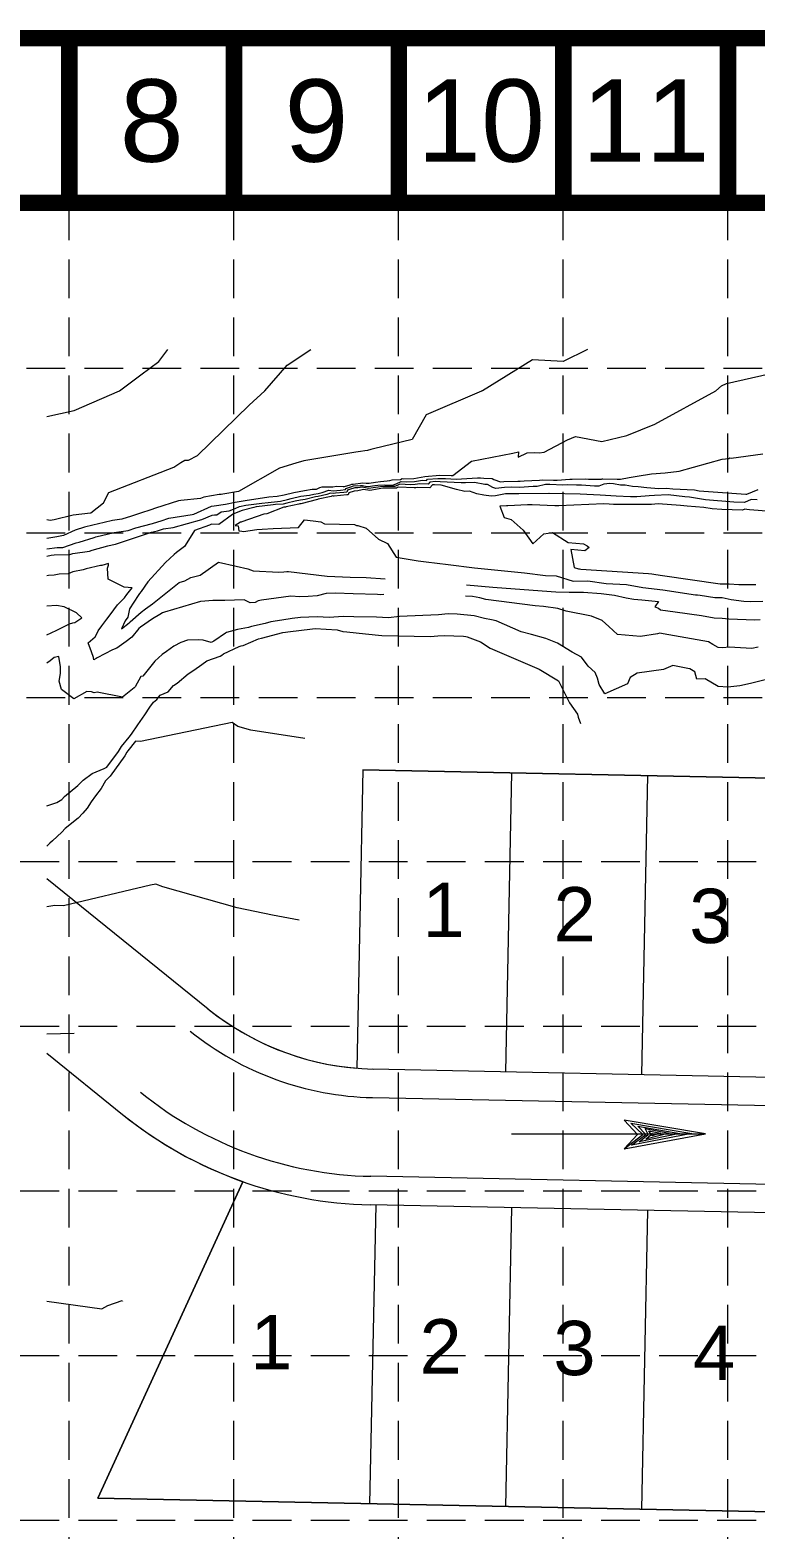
# Model space of a CAD drawing. Extents: x 33353 to 37237, y 80141 to 82571.
# Drawn here: x 33826 to 34093, y 82020 to 82571 of the extents above; entities that cross this region are included whole.
import ezdxf
from ezdxf.enums import TextEntityAlignment as Align

# ---------------------------------------------------------------- set-up
doc = ezdxf.new("R2010")
doc.units = 0
doc.header["$MEASUREMENT"] = 0
doc.linetypes.add('HIDDEN', pattern=[0.375, 0.25, -0.125])
for name, color, linetype, lineweight in [('3', 7, 'Continuous', 0), ('LAYO-13', 7, 'Continuous', 0), ('LAYO-31', 7, 'Continuous', 0), ('LAYO-32', 7, 'Continuous', 0), ('LAYO-33', 7, 'Continuous', 0), ('LAYO-38', 7, 'Continuous', 0), ('LAYOSHD-27', 7, 'Continuous', 0), ('TOPOSHD-5', 7, 'Continuous', 0), ('TOPOSHD-6', 7, 'Continuous', 0)]:
    doc.layers.add(name, color=color, linetype=linetype, lineweight=lineweight)
doc.layers.add('BASE', color=7, linetype='Continuous')
doc.layers.add('GRID', color=254, linetype='HIDDEN')
doc.styles.get("Standard").update_dxf_attribs({"font": 'ARIAL.TTF'})

msp = doc.modelspace()

# ---------------------------------------------------------------- linework, layer by layer
at = {"layer": '3', "color": 7, "linetype": 'Continuous', "lineweight": 0}
for p, q in [((34044.66, 82170.14), (34049.5, 82164.86)), ((34074.58, 82165.07), (34044.66, 82170.14)), ((34047.08, 82169.04), (34069.52, 82165.29)), ((34051.48, 82164.86), (34047.08, 82169.04)), ((34049.72, 82167.94), (34065.12, 82165.29)), ((34052.58, 82164.86), (34049.72, 82167.94)), ((34003.19, 82165.09), (34074.58, 82165.07)), ((34044.66, 82159.58), (34074.58, 82165.07)), ((34044.66, 82159.58), (34051.48, 82164.86)), ((34049.5, 82164.86), (34044.66, 82159.58)), ((34069.52, 82165.29), (34047.3, 82160.9)), ((34047.3, 82160.9), (34052.58, 82164.86)), ((34065.12, 82165.29), (34050.16, 82162.22)), ((34050.16, 82162.22), (34053.46, 82164.86)), ((34052.36, 82167.06), (34061.16, 82165.3)), ((34053.46, 82164.86), (34052.36, 82167.06)), ((34061.16, 82165.3), (34052.58, 82163.1)), ((34052.58, 82163.1), (34054.56, 82164.86)), ((34053.68, 82166.18), (34058.08, 82165.3)), ((34054.56, 82164.86), (34053.68, 82166.18)), ((34055, 82164.42), (34055, 82165.3)), ((34058.08, 82165.3), (34055, 82164.42))]:
    msp.add_line(p, q, dxfattribs=at)
at = {"layer": 'BASE', "const_width": 6.06}
for points in [[(33355.7, 80144.39), (37233.98, 80144.39), (37233.98, 82568.32), (33355.7, 82568.32)], [(33416.3, 80204.99), (37173.39, 80204.99), (37173.39, 82507.72), (33416.3, 82507.72)]]:
    msp.add_lwpolyline(points, close=True, dxfattribs=at)
for points in [[(33840.49, 82507.72), (33840.49, 82568.32)], [(33901.09, 82507.72), (33901.09, 82568.32)], [(33961.69, 82507.72), (33961.69, 82568.32)], [(34022.28, 82507.72), (34022.28, 82568.32)], [(34082.88, 82507.72), (34082.88, 82568.32)]]:
    msp.add_lwpolyline(points, dxfattribs=at)
at = {"layer": 'GRID', "linetype": 'HIDDEN', "lineweight": 15, "ltscale": 57}
for p, q in [((33840.29, 82508.3), (33840.29, 80386.52)), ((33900.88, 82508.3), (33900.88, 80386.52)), ((33961.48, 82508.3), (33961.48, 80386.52)), ((34022.08, 82508.3), (34022.08, 80386.52)), ((34082.68, 82508.3), (34082.68, 80386.52)), ((33418.53, 82446.92), (37175.62, 82446.92)), ((33418.53, 82386.33), (37175.62, 82386.33)), ((33418.53, 82325.73), (37175.62, 82325.73)), ((33416.3, 82265.33), (37173.39, 82265.33)), ((33416.3, 82204.73), (37173.39, 82204.73)), ((33416.3, 82144.13), (37173.39, 82144.13)), ((33416.3, 82083.53), (37173.39, 82083.53)), ((33416.3, 82022.94), (37173.39, 82022.94))]:
    msp.add_line(p, q, dxfattribs=at)
at = {"layer": 'LAYO-31', "color": 7, "linetype": 'Continuous', "lineweight": 0}
for p, q in [((33948.47, 82299.06), (33946.24, 82189.09)), ((33948.47, 82299.06), (34553.56, 82286.77)), ((33851.01, 82030.99), (33904.35, 82147.5)), ((34400.9, 82019.82), (33851.01, 82030.99))]:
    msp.add_line(p, q, dxfattribs=at)
for radius, end in [(100, 265.3798), (150, 250.5489)]:
    msp.add_arc((33954.3, 82288.94), radius, 231.0951, end, dxfattribs=at)
at = {"layer": 'LAYO-32', "color": 7, "linetype": 'Continuous', "lineweight": 0}
for p, q in [((33952.16, 82188.97), (34447.5, 82178.9)), ((34446.49, 82128.91), (33951.25, 82138.97))]:
    msp.add_line(p, q, dxfattribs=at)
for radius, end in [(100, 268.836), (150, 268.8361)]:
    msp.add_arc((33954.3, 82288.94), radius, 231.0951, end, dxfattribs=at)
at = {"layer": 'LAYO-33', "color": 7, "linetype": 'Continuous', "lineweight": 0}
for p, q in [((33948.47, 82299.06), (33946.24, 82189.09)), ((34553.56, 82286.77), (33948.47, 82299.06)), ((34003.23, 82297.95), (34001, 82187.97)), ((34053.22, 82296.94), (34050.99, 82186.96)), ((33904.35, 82147.5), (33851.01, 82030.99)), ((33953.23, 82138.93), (33950.99, 82028.96)), ((34003.22, 82137.92), (34000.98, 82027.94)), ((34053.21, 82136.9), (34050.97, 82026.93)), ((33851.01, 82030.99), (34400.9, 82019.82))]:
    msp.add_line(p, q, dxfattribs=at)
at = {"layer": 'LAYO-38', "color": 7, "linetype": 'Continuous', "lineweight": 0}
for p, q in [((33832.15, 82259.02), (33891.5, 82211.12)), ((33832.15, 82194.77), (33860.09, 82172.21))]:
    msp.add_line(p, q, dxfattribs=at)
at = {"layer": 'LAYOSHD-27', "color": 7, "linetype": 'Continuous', "lineweight": 0}
for p, q in [((33952.05, 82178.47), (34447.29, 82168.4)), ((34446.7, 82139.41), (33951.47, 82149.47))]:
    msp.add_line(p, q, dxfattribs=at)
for radius, end in [(110.5, 268.836), (139.5, 268.8361)]:
    msp.add_arc((33954.3, 82288.94), radius, 231.0951, end, dxfattribs=at)
at = {"layer": 'TOPOSHD-5', "color": 43, "linetype": 'Continuous', "lineweight": 0}
for p, q in [((33866.78, 82444.38), (33873.37, 82449.35)), ((33873.37, 82449.35), (33876.68, 82453.75)), ((33858.94, 82438.6), (33866.78, 82444.38)), ((33842.26, 82431.36), (33858.94, 82438.6)), ((33832.15, 82429.16), (33842.26, 82431.36)), ((33973.14, 82404.95), (33972.56, 82404.19)), ((33975.28, 82405.15), (33973.14, 82404.95)), ((33976.93, 82405.09), (33975.28, 82405.15)), ((33984.65, 82404.63), (33976.93, 82405.09)), ((33986.31, 82404.75), (33984.65, 82404.63)), ((33989.63, 82404.77), (33986.31, 82404.75)), ((33993.36, 82404.11), (33989.63, 82404.77)), ((33931.11, 82399.58), (33927.25, 82398.57)), ((33932.04, 82399.72), (33931.11, 82399.58)), ((33935.19, 82400.39), (33932.04, 82399.72)), ((33936.62, 82400.94), (33935.19, 82400.39)), ((33937.57, 82400.81), (33936.62, 82400.94)), ((33938.42, 82400.83), (33937.57, 82400.81)), ((33941.46, 82401.1), (33938.42, 82400.83)), ((33942.54, 82401.24), (33941.46, 82401.1)), ((33942.87, 82401.98), (33942.54, 82401.24)), ((33943.61, 82402.25), (33942.87, 82401.98)), ((33945.59, 82402.85), (33943.61, 82402.25)), ((33946.68, 82402.91), (33945.59, 82402.85)), ((33948.33, 82403.04), (33946.68, 82402.91)), ((33948.86, 82402.93), (33948.33, 82403.04)), ((33950.74, 82402.65), (33948.86, 82402.93)), ((33952.31, 82402.82), (33950.74, 82402.65)), ((33954.95, 82403.26), (33952.31, 82402.82)), ((33956.56, 82403.37), (33954.95, 82403.26)), ((33957.91, 82403.28), (33956.56, 82403.37)), ((33960.17, 82403.33), (33957.91, 82403.28)), ((33961.13, 82403.71), (33960.17, 82403.33)), ((33962.05, 82404.14), (33961.13, 82403.71)), ((33965.97, 82404.01), (33962.05, 82404.14)), ((33967.73, 82404.02), (33965.97, 82404.01)), ((33969.51, 82404.36), (33967.73, 82404.02)), ((33972.56, 82404.19), (33969.51, 82404.36)), ((33994.41, 82404.08), (33993.36, 82404.11)), ((33996.38, 82403.01), (33994.41, 82404.08)), ((33997.41, 82402.62), (33996.38, 82403.01)), ((34000.66, 82402.98), (33997.41, 82402.62)), ((34003.11, 82403.05), (34000.66, 82402.98)), ((34006.09, 82402.99), (34003.11, 82403.05)), ((34011.19, 82403.29), (34006.09, 82402.99)), ((34012.59, 82403.36), (34011.19, 82403.29)), ((34015.72, 82404.07), (34012.59, 82403.36)), ((34017.29, 82404.02), (34015.72, 82404.07)), ((34022.03, 82403.77), (34017.29, 82404.02)), ((34023.75, 82403.93), (34022.03, 82403.77)), ((34027.08, 82403.83), (34023.75, 82403.93)), ((34028.93, 82403.87), (34027.08, 82403.83)), ((34033.7, 82403.52), (34028.93, 82403.87)), ((34035.35, 82403.52), (34033.7, 82403.52)), ((34037.21, 82404.19), (34035.35, 82403.52)), ((34039.32, 82404.39), (34037.21, 82404.19)), ((34040.78, 82404.36), (34039.32, 82404.39)), ((34043.36, 82403.86), (34040.78, 82404.36)), ((34044.98, 82403.85), (34043.36, 82403.86)), ((34047.66, 82403.28), (34044.98, 82403.85)), ((34049.79, 82403.17), (34047.66, 82403.28)), ((34052.97, 82402.85), (34049.79, 82403.17)), ((34057.39, 82402.51), (34052.97, 82402.85)), ((34060.23, 82402.64), (34057.39, 82402.51)), ((34062.59, 82402.37), (34060.23, 82402.64)), ((34070.51, 82401.97), (34062.59, 82402.37)), ((34072.24, 82401.67), (34070.51, 82401.97)), ((34089.37, 82400.41), (34072.24, 82401.67)), ((34089.72, 82400.4), (34089.37, 82400.41)), ((34093.84, 82402.15), (34089.72, 82400.4)), ((33904.1, 82394.55), (33900.63, 82393.19)), ((33908.33, 82395.64), (33904.1, 82394.55)), ((33909.28, 82395.86), (33908.33, 82395.64)), ((33909.34, 82395.87), (33909.28, 82395.86)), ((33915.48, 82396.6), (33909.34, 82395.87)), ((33916.34, 82396.71), (33915.48, 82396.6)), ((33919.1, 82396.83), (33916.34, 82396.71)), ((33920.49, 82397.21), (33919.1, 82396.83)), ((33923.53, 82397.89), (33920.49, 82397.21)), ((33925.51, 82398.37), (33923.53, 82397.89)), ((33927.25, 82398.57), (33925.51, 82398.37)), ((33892.04, 82389.09), (33886.51, 82387.13)), ((33892.76, 82389.44), (33892.04, 82389.09)), ((33895.51, 82389.36), (33892.76, 82389.44)), ((33900.47, 82393.09), (33895.51, 82389.36)), ((33900.63, 82393.19), (33900.47, 82393.09)), ((33883.77, 82382.6), (33882.84, 82381.24)), ((33886.51, 82387.13), (33883.77, 82382.6)), ((33879.01, 82378.29), (33875.91, 82375.37)), ((33879.88, 82379.09), (33879.01, 82378.29)), ((33882.84, 82381.24), (33879.88, 82379.09)), ((33875.91, 82375.37), (33869.3, 82368.3)), ((33888.56, 82370.74), (33895.38, 82375.55)), ((33895.38, 82375.55), (33901.9, 82373.96)), ((33901.9, 82373.96), (33906.19, 82373.1)), ((33906.19, 82373.1), (33908.1, 82372.27)), ((33908.1, 82372.27), (33917.51, 82371.83)), ((33917.51, 82371.83), (33919.39, 82371.93)), ((33919.39, 82371.93), (33920.56, 82372.01)), ((33920.56, 82372.01), (33921.15, 82372.06)), ((33921.15, 82372.06), (33935.39, 82370.32)), ((33869.3, 82368.3), (33866.92, 82364.64)), ((33871.08, 82360.18), (33880.91, 82367.97)), ((33880.91, 82367.97), (33882.98, 82368.62)), ((33882.98, 82368.62), (33885.19, 82369.86)), ((33885.19, 82369.86), (33888.56, 82370.74)), ((33935.39, 82370.32), (33943.84, 82369.92)), ((33943.84, 82369.92), (33949.67, 82369.88)), ((33949.67, 82369.88), (33956.68, 82369.38)), ((33986.6, 82367.11), (33996.28, 82366.34)), ((33996.28, 82366.34), (34007.87, 82365.4)), ((33865.83, 82363.2), (33862.67, 82358.26)), ((33866.34, 82363.94), (33865.83, 82363.2)), ((33866.92, 82364.64), (33866.34, 82363.94)), ((34007.87, 82365.4), (34019.45, 82364.59)), ((34019.45, 82364.59), (34024.41, 82364.47)), ((34024.41, 82364.47), (34029.66, 82364.5)), ((34029.66, 82364.5), (34036.16, 82363.98)), ((34036.16, 82363.98), (34041.14, 82363.35)), ((34041.14, 82363.35), (34045.36, 82362.42)), ((34045.36, 82362.42), (34048.2, 82361.93)), ((34048.2, 82361.93), (34051.19, 82361.64)), ((34051.19, 82361.64), (34057.28, 82360.99)), ((34057.28, 82360.99), (34055.94, 82359)), ((33862.02, 82355.24), (33861.03, 82353.93)), ((33862.67, 82358.26), (33862.02, 82355.24)), ((33862.8, 82353.59), (33866.85, 82357.15)), ((33866.85, 82357.15), (33868.56, 82358.32)), ((33868.56, 82358.32), (33871.08, 82360.18)), ((34055.94, 82359), (34057.23, 82358.51)), ((34057.23, 82358.51), (34057.98, 82357.98)), ((34057.98, 82357.98), (34063.37, 82357.2)), ((34063.37, 82357.2), (34073.16, 82355.92)), ((34073.16, 82355.92), (34077.76, 82354.97)), ((34077.76, 82354.97), (34080.71, 82354.93)), ((34080.71, 82354.93), (34083.17, 82354.6)), ((33861.03, 82353.93), (33859.71, 82350.96)), ((33859.71, 82350.96), (33862.44, 82353.15)), ((33862.44, 82353.15), (33862.8, 82353.59)), ((34083.17, 82354.6), (34092.74, 82354.28)), ((34092.74, 82354.28), (34094.72, 82354.35)), ((33870.28, 82256.63), (33838.3, 82249.07)), ((33872.26, 82256.95), (33870.28, 82256.63)), ((33874.86, 82256), (33872.26, 82256.95)), ((33902.26, 82248.27), (33874.86, 82256)), ((33835.14, 82249.13), (33832.15, 82248.62)), ((33838.3, 82249.07), (33835.14, 82249.13)), ((33915.28, 82245.58), (33902.26, 82248.27)), ((33925.08, 82243.79), (33915.28, 82245.58))]:
    msp.add_line(p, q, dxfattribs=at)
at = {"layer": 'TOPOSHD-6', "color": 43, "linetype": 'Continuous', "lineweight": 0}
for p, q in [((33920.68, 82447.99), (33929.35, 82453.75)), ((34010.87, 82449.99), (33992.56, 82438.6)), ((34022.26, 82449.32), (34010.87, 82449.99)), ((34031.2, 82453.75), (34022.26, 82449.32)), ((33912.42, 82438.6), (33920.68, 82447.99)), ((34082.26, 82441.29), (34104.53, 82446.33)), ((33906.68, 82433.28), (33912.42, 82438.6)), ((33992.15, 82438.43), (33971.83, 82429.77)), ((33992.31, 82438.55), (33992.15, 82438.43)), ((33992.56, 82438.6), (33992.31, 82438.55)), ((34055.99, 82426.22), (34078.43, 82438.6)), ((34078.43, 82438.6), (34080.46, 82440.4)), ((34080.46, 82440.4), (34082.26, 82441.29)), ((33887.61, 82414.78), (33906.68, 82433.28)), ((33971.83, 82429.77), (33966.62, 82420.6)), ((34023.79, 82420.51), (34026.8, 82421.8)), ((34026.8, 82421.8), (34036.47, 82419.86)), ((34036.47, 82419.86), (34045.58, 82422.16)), ((34045.58, 82422.16), (34055.99, 82426.22)), ((33945.89, 82415.99), (33926.81, 82412.74)), ((33947.68, 82416.25), (33945.89, 82415.99)), ((33949.16, 82416.51), (33947.68, 82416.25)), ((33950.21, 82416.61), (33949.16, 82416.51)), ((33951.37, 82416.96), (33950.21, 82416.61)), ((33952.35, 82417.15), (33951.37, 82416.96)), ((33966.62, 82420.6), (33952.35, 82417.15)), ((33988.42, 82412.71), (34003.74, 82415.65)), ((34003.74, 82415.65), (34005.79, 82416.1)), ((34005.79, 82416.1), (34005.69, 82414.16)), ((34005.69, 82414.16), (34009.01, 82415.75)), ((34009.01, 82415.75), (34011.52, 82415.84)), ((34011.52, 82415.84), (34013.32, 82415.78)), ((34013.32, 82415.78), (34015.22, 82415.99)), ((34015.22, 82415.99), (34023.79, 82420.51)), ((33854.95, 82401.09), (33878.88, 82410.48)), ((33878.88, 82410.48), (33881.46, 82412.15)), ((33881.46, 82412.15), (33882.92, 82413.04)), ((33882.92, 82413.04), (33883.68, 82413.01)), ((33883.68, 82413.01), (33884.32, 82413.09)), ((33884.32, 82413.09), (33887.61, 82414.78)), ((33917.79, 82410.06), (33902.71, 82401.47)), ((33923.82, 82411.91), (33917.79, 82410.06)), ((33926.81, 82412.74), (33923.82, 82411.91)), ((33981.61, 82407.4), (33988.42, 82412.71)), ((34064.84, 82408.98), (34080.77, 82413.35)), ((34080.77, 82413.35), (34083.11, 82413.68)), ((34083.11, 82413.68), (34083.51, 82413.87)), ((34083.51, 82413.87), (34084.06, 82413.75)), ((34084.06, 82413.75), (34095.64, 82415.38)), ((33944.96, 82404.24), (33948.47, 82404.73)), ((33948.47, 82404.73), (33949.74, 82404.56)), ((33949.74, 82404.56), (33950.81, 82404.55)), ((33950.81, 82404.55), (33953.09, 82404.98)), ((33953.09, 82404.98), (33954.93, 82405.13)), ((33954.93, 82405.13), (33957.38, 82405.41)), ((33957.38, 82405.41), (33958.44, 82405.6)), ((33958.44, 82405.6), (33959.31, 82405.75)), ((33959.31, 82405.75), (33962.36, 82405.93)), ((33959.51, 82403.88), (33961.05, 82404.49)), ((33961.05, 82404.49), (33962.53, 82405.18)), ((33962.36, 82405.93), (33963, 82406.23)), ((33962.53, 82405.18), (33964.62, 82405.11)), ((33963, 82406.23), (33963.27, 82406.22)), ((33963.27, 82406.22), (33967.26, 82406.24)), ((33964.62, 82405.11), (33967.5, 82405.13)), ((33967.26, 82406.24), (33971.29, 82407.01)), ((33967.5, 82405.13), (33970.4, 82405.68)), ((33970.4, 82405.68), (33971.93, 82405.6)), ((33971.29, 82407.01), (33971.3, 82407.01)), ((33971.3, 82407.01), (33971.31, 82407.01)), ((33971.31, 82407.01), (33976.78, 82407.52)), ((33971.93, 82405.6), (33972.22, 82405.98)), ((33972.22, 82405.98), (33976.03, 82406.33)), ((33976.03, 82406.33), (33978.96, 82406.23)), ((33976.78, 82407.52), (33980.99, 82407.36)), ((33978.96, 82406.23), (33982.87, 82406)), ((33980.99, 82407.36), (33981.08, 82407.36)), ((33981.08, 82407.36), (33981.61, 82407.4)), ((33982.87, 82406), (33990.72, 82406.57)), ((33990.72, 82406.57), (33991.82, 82406.57)), ((33991.82, 82406.57), (33993.05, 82406.36)), ((33993.05, 82406.36), (33996.1, 82406.27)), ((33996.1, 82406.27), (33996.65, 82405.97)), ((33996.65, 82405.97), (33999.14, 82405.01)), ((33999.14, 82405.01), (34000.4, 82405.16)), ((34000.4, 82405.16), (34005.51, 82405.3)), ((34005.51, 82405.3), (34006.35, 82405.28)), ((34006.35, 82405.28), (34007.8, 82405.37)), ((34007.8, 82405.37), (34013.53, 82405.64)), ((34013.53, 82405.64), (34014.43, 82405.84)), ((34014.43, 82405.84), (34018.67, 82405.7)), ((34018.67, 82405.7), (34020.03, 82405.63)), ((34020.03, 82405.63), (34024.61, 82406.05)), ((34024.61, 82406.05), (34025.55, 82406.02)), ((34025.55, 82406.02), (34030.44, 82406.13)), ((34030.44, 82406.13), (34031.49, 82406.05)), ((34031.49, 82406.05), (34036.33, 82406.05)), ((34036.33, 82406.05), (34036.58, 82406.14)), ((34036.58, 82406.14), (34036.86, 82406.16)), ((34036.86, 82406.16), (34042.06, 82406.05)), ((34042.06, 82406.05), (34042.13, 82406.03)), ((34042.13, 82406.03), (34043.3, 82406.02)), ((34043.3, 82406.02), (34046.51, 82406.66)), ((34046.51, 82406.66), (34049.38, 82407.17)), ((34049.38, 82407.17), (34054.72, 82407.98)), ((34054.72, 82407.98), (34059.79, 82408.41)), ((34059.79, 82408.41), (34064.84, 82408.98)), ((33853.01, 82397.32), (33854.95, 82401.09)), ((33888.79, 82398.9), (33881.49, 82398.17)), ((33889.91, 82399.41), (33888.79, 82398.9)), ((33895.56, 82400.34), (33889.91, 82399.41)), ((33896.31, 82400.44), (33895.56, 82400.34)), ((33896.98, 82400.57), (33896.31, 82400.44)), ((33902.71, 82401.47), (33896.98, 82400.57)), ((33905.23, 82398.13), (33913.94, 82399.55)), ((33913.94, 82399.55), (33916.99, 82399.78)), ((33916.99, 82399.78), (33919.51, 82400.32)), ((33919.51, 82400.32), (33923.05, 82401.16)), ((33920.78, 82398.59), (33922.1, 82398.89)), ((33922.1, 82398.89), (33925.68, 82399.77)), ((33923.05, 82401.16), (33927.06, 82401.9)), ((33925.68, 82399.77), (33928.85, 82400.13)), ((33927.06, 82401.9), (33929.84, 82402.3)), ((33928.85, 82400.13), (33930.47, 82400.55)), ((33929.84, 82402.3), (33931.47, 82402.32)), ((33930.47, 82400.55), (33932.1, 82400.81)), ((33931.47, 82402.32), (33932.62, 82402.97)), ((33936.84, 82399.67), (33931.98, 82398.64)), ((33932.1, 82400.81), (33933.55, 82401.12)), ((33932.62, 82402.97), (33933.56, 82403.17)), ((33933.55, 82401.12), (33935.92, 82402.02)), ((33933.56, 82403.17), (33935.4, 82403.27)), ((33935.4, 82403.27), (33937.38, 82403.27)), ((33935.92, 82402.02), (33937.5, 82401.8)), ((33937.32, 82399.86), (33936.84, 82399.67)), ((33937.65, 82399.81), (33937.32, 82399.86)), ((33937.38, 82403.27), (33938.8, 82403.41)), ((33937.5, 82401.8), (33938.91, 82401.84)), ((33937.94, 82399.82), (33937.65, 82399.81)), ((33942.6, 82400.24), (33937.94, 82399.82)), ((33938.8, 82403.41), (33941.19, 82403.29)), ((33938.91, 82401.84), (33940.32, 82401.96)), ((33940.32, 82401.96), (33942.04, 82402.19)), ((33941.19, 82403.29), (33941.7, 82403.34)), ((33941.7, 82403.34), (33943.81, 82403.96)), ((33942.04, 82402.19), (33942.2, 82402.55)), ((33942.2, 82402.55), (33944.04, 82403.23)), ((33943.05, 82400.3), (33942.6, 82400.24)), ((33943.35, 82400.98), (33943.05, 82400.3)), ((33945.3, 82401.61), (33943.35, 82400.98)), ((33943.81, 82403.96), (33944.47, 82404.21)), ((33944.04, 82403.23), (33945.04, 82403.53)), ((33944.47, 82404.21), (33944.48, 82404.21)), ((33944.48, 82404.21), (33944.96, 82404.24)), ((33945.04, 82403.53), (33947.59, 82403.68)), ((33946.58, 82401.73), (33945.3, 82401.61)), ((33948.28, 82402.07), (33946.58, 82401.73)), ((33947.59, 82403.68), (33948.38, 82403.74)), ((33948.71, 82402.27), (33948.28, 82402.07)), ((33948.38, 82403.74), (33949.51, 82403.51)), ((33951.09, 82401.92), (33948.71, 82402.27)), ((33949.51, 82403.51), (33950.4, 82403.38)), ((33950.4, 82403.38), (33952.86, 82403.65)), ((33951.77, 82402), (33951.09, 82401.92)), ((33955.88, 82402.68), (33951.77, 82402)), ((33952.86, 82403.65), (33954.03, 82403.84)), ((33954.03, 82403.84), (33956.56, 82404.01)), ((33956.56, 82402.73), (33955.88, 82402.68)), ((33956.56, 82404.01), (33958.7, 82403.87)), ((33957.13, 82402.69), (33956.56, 82402.73)), ((33960.83, 82402.77), (33957.13, 82402.69)), ((33958.7, 82403.87), (33959.51, 82403.88)), ((33961.22, 82402.92), (33960.83, 82402.77)), ((33961.58, 82403.1), (33961.22, 82402.92)), ((33967.33, 82402.9), (33961.58, 82403.1)), ((33967.97, 82402.9), (33967.33, 82402.9)), ((33968.62, 82403.03), (33967.97, 82402.9)), ((33973.19, 82402.79), (33968.62, 82403.03)), ((33974.06, 82403.92), (33973.19, 82402.79)), ((33974.53, 82403.97), (33974.06, 82403.92)), ((33974.9, 82403.95), (33974.53, 82403.97)), ((33977.36, 82403.81), (33974.9, 82403.95)), ((33982.9, 82402.28), (33977.36, 82403.81)), ((33986.01, 82401.47), (33982.9, 82402.28)), ((33987.78, 82401.65), (33986.01, 82401.47)), ((33990.44, 82400.69), (33987.78, 82401.65)), ((33992.95, 82400.09), (33990.44, 82400.69)), ((33995.76, 82399.77), (33992.95, 82400.09)), ((33997.33, 82399.87), (33995.76, 82399.77)), ((34000.94, 82400.63), (33997.33, 82399.87)), ((34005.76, 82400.66), (34000.94, 82400.63)), ((34005.88, 82400.67), (34005.76, 82400.66)), ((34016.94, 82400.79), (34005.88, 82400.67)), ((34017.02, 82400.79), (34016.94, 82400.79)), ((34028.44, 82400.53), (34017.02, 82400.79)), ((34028.49, 82400.53), (34028.44, 82400.53)), ((34035.77, 82400.09), (34028.49, 82400.53)), ((34041.68, 82399.79), (34035.77, 82400.09)), ((34047.04, 82399.55), (34041.68, 82399.79)), ((34049.29, 82399.55), (34047.04, 82399.55)), ((34053.89, 82399.85), (34049.29, 82399.55)), ((34055.79, 82399.99), (34053.89, 82399.85)), ((34060.9, 82400.22), (34055.79, 82399.99)), ((34067, 82399.51), (34060.9, 82400.22)), ((34068.72, 82399.43), (34067, 82399.51)), ((34074.61, 82398.39), (34068.72, 82399.43)), ((33841.94, 82392.93), (33848.3, 82393.59)), ((33848.3, 82393.59), (33848.36, 82393.6)), ((33848.36, 82393.6), (33848.38, 82393.61)), ((33848.38, 82393.61), (33853.01, 82397.32)), ((33866.61, 82393.47), (33863.33, 82392.46)), ((33870.51, 82394.76), (33866.61, 82393.47)), ((33872.23, 82395.4), (33870.51, 82394.76)), ((33880.68, 82398.04), (33872.23, 82395.4)), ((33881.49, 82398.17), (33880.68, 82398.04)), ((33886.33, 82393.15), (33892.78, 82396.11)), ((33892.78, 82396.11), (33893.79, 82396.28)), ((33893.79, 82396.28), (33897.9, 82396.79)), ((33894.77, 82392.9), (33896.33, 82394.07)), ((33896.33, 82394.07), (33899.32, 82394.43)), ((33897.9, 82396.79), (33901.51, 82397.55)), ((33899.32, 82394.43), (33901.46, 82395.3)), ((33901.46, 82395.3), (33903.11, 82395.98)), ((33901.51, 82397.55), (33905.23, 82398.13)), ((33903.11, 82395.98), (33905.45, 82396.52)), ((33905.45, 82396.52), (33911.34, 82397.15)), ((33911.34, 82397.15), (33913.69, 82397.44)), ((33919.38, 82395.75), (33913.09, 82393.34)), ((33913.69, 82397.44), (33917.05, 82397.84)), ((33917.05, 82397.84), (33918.18, 82397.89)), ((33918.18, 82397.89), (33920.78, 82398.59)), ((33920.02, 82395.78), (33919.38, 82395.75)), ((33920.21, 82395.83), (33920.02, 82395.78)), ((33924.97, 82396.89), (33920.21, 82395.83)), ((33925.33, 82396.97), (33924.97, 82396.89)), ((33925.65, 82397.01), (33925.33, 82396.97)), ((33931.74, 82398.6), (33925.65, 82397.01)), ((33931.98, 82398.64), (33931.74, 82398.6)), ((34001.4, 82396.23), (33998.89, 82396.07)), ((33998.89, 82396.07), (34000.5, 82391.89)), ((34001.6, 82396.28), (34001.4, 82396.23)), ((34001.88, 82396.28), (34001.6, 82396.28)), ((34009.13, 82396.55), (34001.88, 82396.28)), ((34010.77, 82396.56), (34009.13, 82396.55)), ((34019.1, 82396.27), (34010.77, 82396.56)), ((34020.6, 82396.24), (34019.1, 82396.27)), ((34037.15, 82396.97), (34020.6, 82396.24)), ((34039.1, 82396.85), (34037.15, 82396.97)), ((34040.68, 82396.77), (34039.1, 82396.85)), ((34042.11, 82396.71), (34040.68, 82396.77)), ((34053.26, 82396.67), (34042.11, 82396.71)), ((34054.65, 82396.76), (34053.26, 82396.67)), ((34057.12, 82396.94), (34054.65, 82396.76)), ((34065.33, 82396.36), (34057.12, 82396.94)), ((34067.85, 82396.1), (34065.33, 82396.36)), ((34073.99, 82395.64), (34067.85, 82396.1)), ((34076.98, 82395.12), (34073.99, 82395.64)), ((34084.97, 82397.63), (34074.61, 82398.39)), ((34080.58, 82394.86), (34076.98, 82395.12)), ((34088.15, 82394.58), (34080.58, 82394.86)), ((34088.94, 82397.49), (34084.97, 82397.63)), ((34089.04, 82394.96), (34088.15, 82394.58)), ((34091.44, 82398.56), (34088.94, 82397.49)), ((34089.8, 82394.91), (34089.04, 82394.96)), ((34090.82, 82394.78), (34089.8, 82394.91)), ((34109.49, 82393.31), (34090.82, 82394.78)), ((34093.59, 82398.41), (34091.44, 82398.56)), ((33832.15, 82391.14), (33833.38, 82390.97)), ((33833.38, 82390.97), (33834.89, 82391.23)), ((33834.89, 82391.23), (33841.94, 82392.93)), ((33846.02, 82388.39), (33842.66, 82387.26)), ((33849.1, 82389.13), (33846.02, 82388.39)), ((33853.3, 82390.14), (33849.1, 82389.13)), ((33856.35, 82390.84), (33853.3, 82390.14)), ((33859.85, 82391.36), (33856.35, 82390.84)), ((33863.33, 82392.46), (33859.85, 82391.36)), ((33862.1, 82387.2), (33864.97, 82388.16)), ((33864.97, 82388.16), (33871.13, 82389.72)), ((33871.13, 82389.72), (33874.65, 82390.83)), ((33874.65, 82390.83), (33876.68, 82391.59)), ((33875.07, 82387.74), (33878.64, 82388.27)), ((33876.68, 82391.59), (33877.14, 82391.74)), ((33877.14, 82391.74), (33885.69, 82393.08)), ((33878.64, 82388.27), (33889.25, 82391.15)), ((33885.69, 82393.08), (33886.33, 82393.15)), ((33889.25, 82391.15), (33893.01, 82392.79)), ((33893.01, 82392.79), (33893.85, 82392.93)), ((33893.85, 82392.93), (33894.77, 82392.9)), ((33903.5, 82390.2), (33901.47, 82388.95)), ((33901.47, 82388.95), (33902.55, 82388.86)), ((33902.55, 82388.86), (33902.86, 82387)), ((33903.67, 82390.27), (33903.5, 82390.2)), ((33903.92, 82390.33), (33903.67, 82390.27)), ((33912.1, 82393.1), (33903.92, 82390.33)), ((33911.45, 82387.58), (33915.51, 82387.85)), ((33913.09, 82393.34), (33912.1, 82393.1)), ((33915.51, 82387.85), (33924.79, 82388.3)), ((33924.79, 82388.3), (33927.01, 82391.07)), ((33927.01, 82391.07), (33930.21, 82390.7)), ((33930.21, 82390.7), (33932.97, 82390.28)), ((33932.97, 82390.28), (33934.36, 82389.59)), ((33934.36, 82389.59), (33945.38, 82389.3)), ((33945.38, 82389.3), (33946.16, 82389)), ((33946.16, 82389), (33946.59, 82388.98)), ((33946.59, 82388.98), (33949.67, 82388.04)), ((33949.67, 82388.04), (33954.23, 82383.97)), ((34000.5, 82391.89), (34003.06, 82391.14)), ((34003.06, 82391.14), (34007.44, 82387.33)), ((33835.91, 82384.77), (33832.15, 82384.17)), ((33838.27, 82385.34), (33835.91, 82384.77)), ((33838.06, 82380.9), (33842.98, 82382.66)), ((33842.66, 82387.26), (33838.27, 82385.34)), ((33842.98, 82382.66), (33844.11, 82382.81)), ((33844.11, 82382.81), (33849.66, 82384.63)), ((33849.66, 82384.63), (33850.27, 82384.8)), ((33850.27, 82384.8), (33856.96, 82386.44)), ((33856.96, 82386.44), (33862.1, 82387.2)), ((33857.42, 82382.06), (33870.68, 82386.49)), ((33870.68, 82386.49), (33872.92, 82387.06)), ((33872.92, 82387.06), (33875.07, 82387.74)), ((33902.86, 82387), (33903.99, 82386.9)), ((33903.99, 82386.9), (33904.55, 82386.83)), ((33904.55, 82386.83), (33909.48, 82387.53)), ((33909.48, 82387.53), (33911.45, 82387.58)), ((33954.23, 82383.97), (33957.61, 82382.38)), ((33957.61, 82382.38), (33960.74, 82377.32)), ((34007.44, 82387.33), (34011.07, 82382.21)), ((34011.07, 82382.21), (34015.14, 82385.98)), ((34015.14, 82385.98), (34018.33, 82386.35)), ((34018.33, 82386.35), (34024.04, 82382.72)), ((34024.04, 82382.72), (34029.63, 82382.26)), ((33832.15, 82380.37), (33836, 82380.85)), ((33832.15, 82377.68), (33833.81, 82378.02)), ((33833.81, 82378.02), (33834.93, 82378.16)), ((33834.93, 82378.16), (33840.7, 82378.3)), ((33836, 82380.85), (33838.06, 82380.9)), ((33840.7, 82378.3), (33841.8, 82378.69)), ((33841.8, 82378.69), (33847.85, 82379.53)), ((33847.85, 82379.53), (33848.82, 82379.85)), ((33848.82, 82379.85), (33854.66, 82381.5)), ((33854.66, 82381.5), (33856.22, 82381.88)), ((33856.22, 82381.88), (33857.42, 82382.06)), ((33960.74, 82377.32), (33968.8, 82375.97)), ((34030.2, 82379.68), (34025.07, 82380.1)), ((34025.07, 82380.1), (34026.24, 82373.51)), ((34029.63, 82382.26), (34031.03, 82381.52)), ((34031.78, 82380.89), (34030.2, 82379.68)), ((34031.03, 82381.52), (34031.78, 82380.89)), ((33841.75, 82371.88), (33840.06, 82371.16)), ((33845.55, 82372.67), (33841.75, 82371.88)), ((33846.68, 82373.08), (33845.55, 82372.67)), ((33851.94, 82374.27), (33846.68, 82373.08)), ((33852.46, 82374.32), (33851.94, 82374.27)), ((33854.84, 82374.98), (33852.46, 82374.32)), ((33854.48, 82373.34), (33854.9, 82374.37)), ((33854.77, 82369.24), (33854.48, 82373.34)), ((33854.9, 82374.37), (33854.84, 82374.98)), ((33968.8, 82375.97), (33971.73, 82375.58)), ((33971.73, 82375.58), (33979.91, 82374.64)), ((33979.91, 82374.64), (33989.57, 82373.35)), ((33989.57, 82373.35), (33995.73, 82372.74)), ((33995.73, 82372.74), (34007.92, 82371.56)), ((34007.92, 82371.56), (34015.7, 82370.61)), ((34026.24, 82373.51), (34027.82, 82373.01)), ((34027.82, 82373.01), (34028.2, 82373.01)), ((34028.2, 82373.01), (34028.68, 82372.95)), ((34028.68, 82372.95), (34053.59, 82371.38)), ((34053.59, 82371.38), (34054.82, 82371.16)), ((33832.77, 82370.6), (33832.15, 82370.5)), ((33834.87, 82370.74), (33832.77, 82370.6)), ((33836.68, 82371.03), (33834.87, 82370.74)), ((33840.06, 82371.16), (33836.68, 82371.03)), ((33860.67, 82366.34), (33854.77, 82369.24)), ((33863.6, 82366.02), (33860.67, 82366.34)), ((33861.62, 82363.62), (33863.6, 82366.02)), ((34015.7, 82370.61), (34019.64, 82370.52)), ((34019.64, 82370.52), (34025.88, 82368.51)), ((34025.88, 82368.51), (34031.29, 82368.57)), ((34031.29, 82368.57), (34038.05, 82367.69)), ((34038.05, 82367.69), (34045.51, 82367.22)), ((34045.51, 82367.22), (34051.54, 82366.18)), ((34051.54, 82366.18), (34058.89, 82365.36)), ((34054.82, 82371.16), (34056.33, 82371)), ((34056.33, 82371), (34058.8, 82370.62)), ((34058.8, 82370.62), (34079.94, 82367.53)), ((34079.94, 82367.53), (34083.28, 82367.49)), ((34083.28, 82367.49), (34086.89, 82367.29)), ((34086.89, 82367.29), (34093.09, 82367.22)), ((33858.17, 82359.73), (33860.77, 82362.39)), ((33860.77, 82362.39), (33861.62, 82363.62)), ((33888.72, 82360.96), (33875.48, 82357.09)), ((33890.3, 82361.13), (33888.72, 82360.96)), ((33893.3, 82361.35), (33890.3, 82361.13)), ((33897.67, 82361.36), (33893.3, 82361.35)), ((33904.78, 82361.62), (33897.67, 82361.36)), ((33906.97, 82360.52), (33904.78, 82361.62)), ((33908.81, 82360.6), (33906.97, 82360.52)), ((33910, 82361.27), (33908.81, 82360.6)), ((33911.24, 82361.53), (33910, 82361.27)), ((33922.04, 82362.94), (33911.24, 82361.53)), ((33925.32, 82362.72), (33922.04, 82362.94)), ((33928.33, 82362.8), (33925.32, 82362.72)), ((33931.72, 82363.15), (33928.33, 82362.8)), ((33935, 82363.92), (33931.72, 82363.15)), ((33938.43, 82364.11), (33935, 82363.92)), ((33944.93, 82363.83), (33938.43, 82364.11)), ((33953.85, 82363.54), (33944.93, 82363.83)), ((33955.02, 82363.53), (33953.85, 82363.54)), ((33956.24, 82363.58), (33955.02, 82363.53)), ((33988.88, 82362.81), (33986.29, 82362.99)), ((33991.48, 82362.34), (33988.88, 82362.81)), ((33993.79, 82361.75), (33991.48, 82362.34)), ((34011.86, 82359.46), (33993.79, 82361.75)), ((34058.89, 82365.36), (34070.92, 82363.51)), ((34070.92, 82363.51), (34071.59, 82363.42)), ((34071.59, 82363.42), (34072.63, 82363.4)), ((34072.63, 82363.4), (34077.96, 82362.54)), ((34077.96, 82362.54), (34080.77, 82362.47)), ((34080.77, 82362.47), (34084.01, 82361.77)), ((34084.01, 82361.77), (34088.68, 82361.14)), ((34088.68, 82361.14), (34091.23, 82361)), ((34091.23, 82361), (34095.66, 82361.16)), ((33835.69, 82359.54), (33832.15, 82359.34)), ((33838.59, 82359.08), (33835.69, 82359.54)), ((33843.08, 82356.88), (33838.59, 82359.08)), ((33842.49, 82353.27), (33845.01, 82355.06)), ((33845.01, 82355.06), (33843.08, 82356.88)), ((33854.22, 82354.56), (33855.47, 82356.16)), ((33855.47, 82356.16), (33858.17, 82359.73)), ((33873.79, 82356.25), (33871.1, 82354.65)), ((33874.71, 82356.79), (33873.79, 82356.25)), ((33875.48, 82357.09), (33874.71, 82356.79)), ((33922.51, 82354.79), (33918.63, 82354.2)), ((33925.54, 82355.16), (33922.51, 82354.79)), ((33931.63, 82355.33), (33925.54, 82355.16)), ((33936.04, 82355.09), (33931.63, 82355.33)), ((33941.23, 82355.48), (33936.04, 82355.09)), ((33945.13, 82355.35), (33941.23, 82355.48)), ((33953.46, 82355.24), (33945.13, 82355.35)), ((33957.94, 82355.03), (33953.46, 82355.24)), ((33962.02, 82355.44), (33957.94, 82355.03)), ((33976.36, 82356.08), (33962.02, 82355.44)), ((33979.86, 82356.42), (33976.36, 82356.08)), ((33983.19, 82356.38), (33979.86, 82356.42)), ((33989.47, 82355.76), (33983.19, 82356.38)), ((33993.26, 82354.79), (33989.47, 82355.76)), ((33995.88, 82354.21), (33993.26, 82354.79)), ((34014.98, 82359.19), (34011.86, 82359.46)), ((34020.22, 82358.43), (34014.98, 82359.19)), ((34023.27, 82357.43), (34020.22, 82358.43)), ((34032.64, 82355.67), (34023.27, 82357.43)), ((34036.53, 82354.05), (34032.64, 82355.67)), ((33832.15, 82348.73), (33833.82, 82349.54)), ((33833.82, 82349.54), (33835.83, 82350.49)), ((33835.83, 82350.49), (33840.48, 82352.78)), ((33840.48, 82352.78), (33841.71, 82353.16)), ((33841.71, 82353.16), (33842.49, 82353.27)), ((33850.59, 82349.08), (33851.09, 82350.18)), ((33851.09, 82350.18), (33852.41, 82352.05)), ((33852.41, 82352.05), (33854.22, 82354.56)), ((33866.06, 82351.07), (33863.42, 82347.92)), ((33866.61, 82351.56), (33866.06, 82351.07)), ((33871.1, 82354.65), (33866.61, 82351.56)), ((33897.89, 82349.4), (33893.67, 82346.46)), ((33898.28, 82349.58), (33897.89, 82349.4)), ((33902.37, 82350.67), (33898.28, 82349.58)), ((33906.45, 82351.39), (33902.37, 82350.67)), ((33907.52, 82351.86), (33906.45, 82351.39)), ((33912.5, 82352.98), (33907.52, 82351.86)), ((33911.19, 82347.5), (33919.04, 82349.62)), ((33914.68, 82353.57), (33912.5, 82352.98)), ((33918.63, 82354.2), (33914.68, 82353.57)), ((33919.04, 82349.62), (33919.97, 82349.77)), ((33919.97, 82349.77), (33920.88, 82349.91)), ((33920.88, 82349.91), (33929.9, 82351.01)), ((33929.9, 82351.01), (33930.99, 82351.04)), ((33930.99, 82351.04), (33938.99, 82350.61)), ((33938.99, 82350.61), (33941.13, 82350.02)), ((33941.13, 82350.02), (33942.56, 82349.84)), ((33942.56, 82349.84), (33949.52, 82349.14)), ((33997.54, 82353.88), (33995.88, 82354.21)), ((34006.69, 82349.9), (33997.54, 82353.88)), ((34010.56, 82348.92), (34006.69, 82349.9)), ((34039.03, 82351.85), (34036.53, 82354.05)), ((34042.25, 82348.92), (34039.03, 82351.85)), ((34057.78, 82349.41), (34056.97, 82349.08)), ((34059.05, 82349.17), (34057.78, 82349.41)), ((33847.39, 82345.78), (33849.95, 82348.06)), ((33848.67, 82342.45), (33847.39, 82345.78)), ((33849.95, 82348.06), (33850.59, 82349.08)), ((33857.95, 82343.87), (33856.37, 82343.27)), ((33861.43, 82346.32), (33857.95, 82343.87)), ((33863.42, 82347.92), (33861.43, 82346.32)), ((33878.96, 82344.58), (33876.2, 82342.66)), ((33881.47, 82345.92), (33878.96, 82344.58)), ((33883.97, 82346.83), (33881.47, 82345.92)), ((33887.96, 82346.97), (33883.97, 82346.83)), ((33889.72, 82346.78), (33887.96, 82346.97)), ((33892.69, 82345.89), (33889.72, 82346.78)), ((33893.67, 82346.46), (33892.69, 82345.89)), ((33897.15, 82341.73), (33902.97, 82344.46)), ((33902.97, 82344.46), (33903.68, 82344.65)), ((33903.68, 82344.65), (33904.39, 82344.77)), ((33904.39, 82344.77), (33910.06, 82347.25)), ((33910.06, 82347.25), (33911.19, 82347.5)), ((33949.52, 82349.14), (33955.43, 82348.52)), ((33955.43, 82348.52), (33973.35, 82348.12)), ((33973.35, 82348.12), (33976.05, 82348.41)), ((33976.05, 82348.41), (33978.42, 82348.49)), ((33978.42, 82348.49), (33985.52, 82348.28)), ((33985.52, 82348.28), (33986.4, 82348.19)), ((33986.4, 82348.19), (33986.92, 82347.96)), ((33986.92, 82347.96), (33991.84, 82346.2)), ((33991.84, 82346.2), (33995.32, 82343.84)), ((33995.32, 82343.84), (34013.43, 82336.13)), ((34015.88, 82347.43), (34010.56, 82348.92)), ((34020.15, 82345.71), (34015.88, 82347.43)), ((34025.54, 82342.34), (34020.15, 82345.71)), ((34050.69, 82348.15), (34042.25, 82348.92)), ((34056.97, 82349.08), (34050.69, 82348.15)), ((34075.69, 82346.17), (34059.05, 82349.17)), ((34077.26, 82345.17), (34075.69, 82346.17)), ((34079.27, 82344.09), (34077.26, 82345.17)), ((34081.01, 82343.91), (34079.27, 82344.09)), ((34083.26, 82344.19), (34081.01, 82343.91)), ((34091.68, 82343.69), (34083.26, 82344.19)), ((34093.91, 82344.24), (34091.68, 82343.69)), ((33833.38, 82339.17), (33832.15, 82338.33)), ((33834.94, 82340.42), (33833.38, 82339.17)), ((33836.58, 82340.76), (33834.94, 82340.42)), ((33837.24, 82336.92), (33836.58, 82340.76)), ((33849.35, 82340.46), (33848.67, 82342.45)), ((33849.46, 82339.61), (33849.35, 82340.46)), ((33850.33, 82339.99), (33849.46, 82339.61)), ((33850.66, 82340.34), (33850.33, 82339.99)), ((33856.37, 82343.27), (33850.66, 82340.34)), ((33871.92, 82339.04), (33867.57, 82333.57)), ((33874.62, 82341.56), (33871.92, 82339.04)), ((33876.2, 82342.66), (33874.62, 82341.56)), ((33889.27, 82337.86), (33891.13, 82339.13)), ((33891.13, 82339.13), (33895.92, 82340.95)), ((33895.92, 82340.95), (33896.53, 82341.3)), ((33896.53, 82341.3), (33897.15, 82341.73)), ((34028.91, 82340.55), (34025.54, 82342.34)), ((34031.37, 82337.28), (34028.91, 82340.55)), ((33836.72, 82331.74), (33837.21, 82334.49)), ((33837.21, 82334.49), (33837.24, 82336.92)), ((33866.82, 82333.41), (33864.75, 82329.6)), ((33867.57, 82333.57), (33866.82, 82333.41)), ((33880.2, 82330.97), (33884.23, 82334.45)), ((33884.23, 82334.45), (33886.31, 82335.69)), ((33886.31, 82335.69), (33889.27, 82337.86)), ((34013.43, 82336.13), (34020.47, 82331.81)), ((34033.99, 82334.88), (34031.37, 82337.28)), ((34034.78, 82332.79), (34033.99, 82334.88)), ((34035.49, 82330.49), (34034.78, 82332.79)), ((34046.9, 82333.02), (34045.88, 82330.76)), ((34049.45, 82334.59), (34046.9, 82333.02)), ((34059.09, 82336.02), (34049.45, 82334.59)), ((34062.56, 82337.41), (34059.09, 82336.02)), ((34068.02, 82336.37), (34062.56, 82337.41)), ((34068.87, 82336.22), (34068.02, 82336.37)), ((34070.6, 82335.12), (34068.87, 82336.22)), ((34071.44, 82332.44), (34070.6, 82335.12)), ((33837.62, 82328.6), (33836.72, 82331.74)), ((33842.14, 82325.22), (33837.62, 82328.6)), ((33846.95, 82327.84), (33842.14, 82325.22)), ((33848.57, 82327.73), (33846.95, 82327.84)), ((33849.59, 82327.46), (33848.57, 82327.73)), ((33850.76, 82327.7), (33849.59, 82327.46)), ((33860.09, 82325.83), (33850.76, 82327.7)), ((33864.31, 82329.3), (33860.09, 82325.83)), ((33864.75, 82329.6), (33864.31, 82329.3)), ((33873.93, 82326.56), (33876.81, 82327.76)), ((33876.81, 82327.76), (33878.8, 82330.12)), ((33878.8, 82330.12), (33880.2, 82330.97)), ((34020.47, 82331.81), (34024.58, 82323.73)), ((34037.59, 82327), (34035.49, 82330.49)), ((34045.88, 82330.76), (34037.59, 82327)), ((34074.4, 82332.54), (34071.44, 82332.44)), ((34079.25, 82329.74), (34074.4, 82332.54)), ((34082.74, 82329.44), (34079.25, 82329.74)), ((34087.17, 82329.94), (34082.74, 82329.44)), ((34091.19, 82330.88), (34087.17, 82329.94)), ((34096.54, 82332.23), (34091.19, 82330.88)), ((33868.23, 82319.34), (33870.14, 82322.17)), ((33870.14, 82322.17), (33871.45, 82323.92)), ((33871.45, 82323.92), (33872.68, 82324.93)), ((33872.68, 82324.93), (33873.93, 82326.56)), ((34024.58, 82323.73), (34027.42, 82319.54)), ((33865.73, 82315.64), (33868.23, 82319.34)), ((33900.35, 82316.48), (33866.69, 82309.48)), ((33902.46, 82315), (33900.35, 82316.48)), ((34027.42, 82319.54), (34027.78, 82318.41)), ((34027.78, 82318.41), (34028.61, 82316.12)), ((33859.61, 82307.6), (33862.43, 82311.05)), ((33862.43, 82311.05), (33863.31, 82312.22)), ((33863.31, 82312.22), (33865.73, 82315.64)), ((33907.32, 82313.72), (33902.46, 82315)), ((33927.11, 82310.59), (33907.32, 82313.72)), ((33854.33, 82300.09), (33858.56, 82305.81)), ((33858.56, 82305.81), (33859.61, 82307.6)), ((33861.63, 82305.58), (33860.87, 82304.27)), ((33862.05, 82306.09), (33861.63, 82305.58)), ((33864.76, 82309.66), (33862.05, 82306.09)), ((33866.69, 82309.48), (33864.76, 82309.66)), ((33853.35, 82299.53), (33854.33, 82300.09)), ((33860.87, 82304.27), (33855.47, 82296.74)), ((33843.57, 82293.32), (33845.59, 82295.22)), ((33845.59, 82295.22), (33848.89, 82297.72)), ((33848.89, 82297.72), (33853.35, 82299.53)), ((33853.75, 82295.01), (33852.13, 82292.18)), ((33855.47, 82296.74), (33853.75, 82295.01)), ((33837.76, 82288.18), (33838.65, 82289.29)), ((33838.65, 82289.29), (33843.57, 82293.32)), ((33850.08, 82289.55), (33848.45, 82287.35)), ((33852.13, 82292.18), (33850.08, 82289.55)), ((33832.15, 82285.87), (33835.87, 82287.04)), ((33835.87, 82287.04), (33837.76, 82288.18)), ((33845.43, 82283.15), (33843.75, 82281.27)), ((33847.02, 82284.93), (33845.43, 82283.15)), ((33848.45, 82287.35), (33847.02, 82284.93)), ((33843.75, 82281.27), (33838.96, 82277.43)), ((33833.34, 82272.09), (33832.15, 82271)), ((33834.22, 82272.89), (33833.34, 82272.09)), ((33837.75, 82276.16), (33834.22, 82272.89)), ((33838.96, 82277.43), (33837.75, 82276.16)), ((33832.15, 82201.9), (33842.26, 82202.15)), ((33842.26, 82202.15), (33842.3, 82202.14)), ((33832.15, 82103.54), (33852.48, 82100.69)), ((33852.48, 82100.69), (33854.67, 82101.89)), ((33854.67, 82101.89), (33859.96, 82103.77)), ((33859.96, 82103.77), (33860.09, 82103.54))]:
    msp.add_line(p, q, dxfattribs=at)

# ---------------------------------------------------------------- texts
at = {"layer": 'BASE'}
for s, height, p in [('8', 30.3, (33870.79, 82538.02)), ('9', 30.3, (33931.39, 82538.02)), ('10', 30.299, (33991.98, 82538.02)), ('11', 30.299, (34052.58, 82538.02))]:
    msp.add_text(s, height=height, dxfattribs=at).set_placement(p, align=Align.MIDDLE_CENTER)
at = {"layer": 'LAYO-13', "color": 7, "linetype": 'Continuous', "lineweight": 0, "ltscale": 50000}
for s, p in [('1', (33978.2, 82247.5)), ('2', (34026.41, 82246.05)), ('3', (34076.38, 82245.32)), ('1', (33914.83, 82088.48)), ('2', (33977.11, 82087.03)), ('3', (34026.36, 82086.3)), ('4', (34077.78, 82084.49))]:
    msp.add_text(s, height=20, dxfattribs=at).set_placement(p, align=Align.MIDDLE)

doc.saveas('drawing.dxf')
